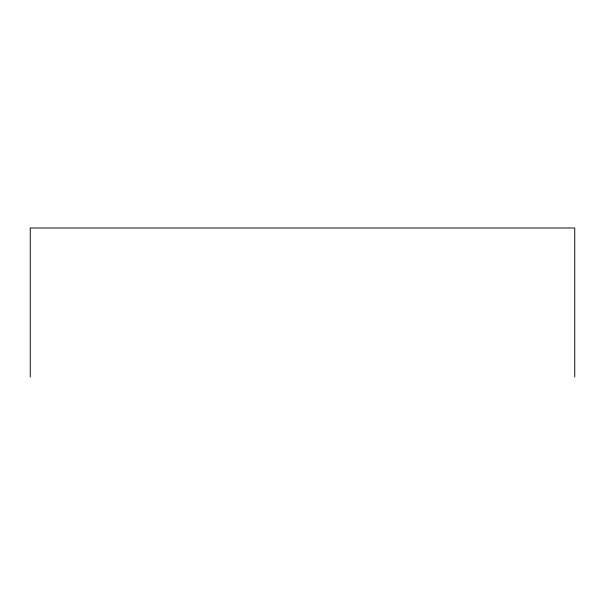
<?xml version="1.0" encoding="UTF-8"?>
<svg xmlns="http://www.w3.org/2000/svg" width="605" height="605" viewBox="0 0 605 605"><rect width="100%" height="100%" fill="white"/><g stroke="black" fill="none" stroke-linecap="round" stroke-linejoin="round"><path stroke-width="0.91" d="M574.75 377.006L574.75 227.994L30.25 227.994L30.25 377.006"/></g></svg>
